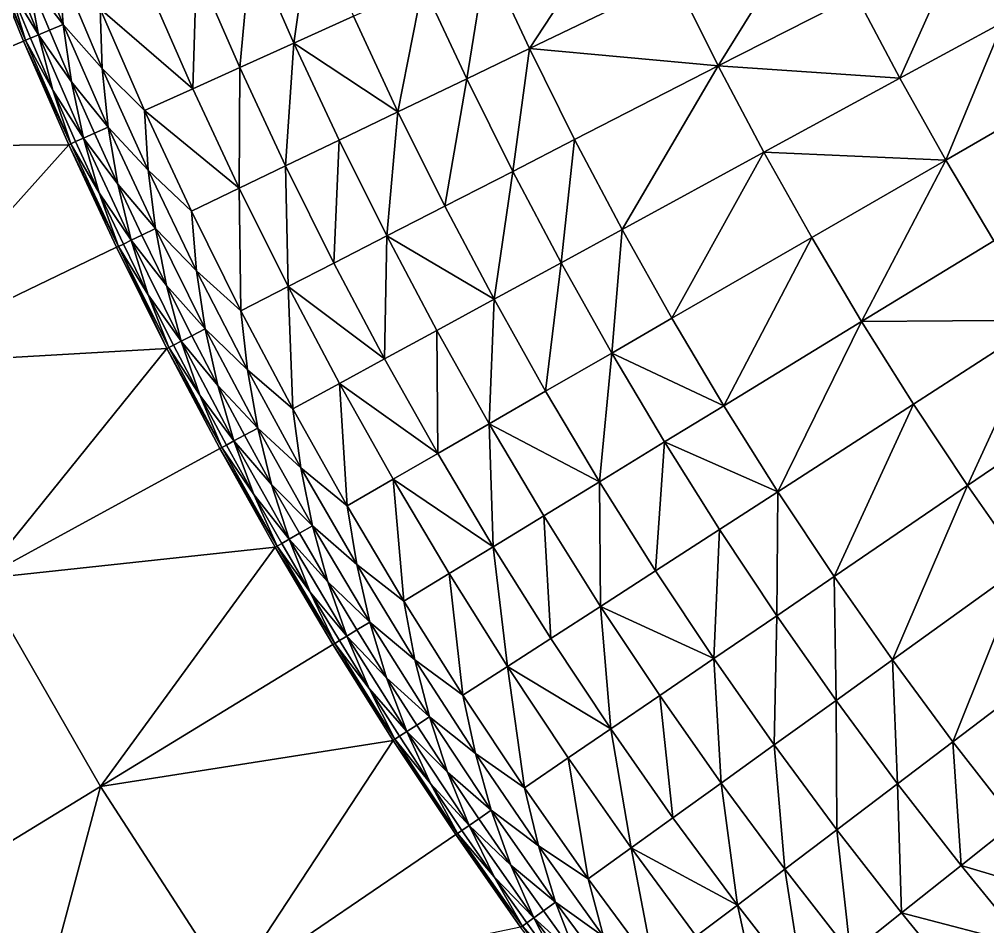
# Model space of a CAD drawing. Header units: millimetres. Extents: x -3250 to 5350, y -3250 to 3250.
# Drawn here: x -2306 to -1773, y -1459 to -959 of the extents above; entities that cross this region are included whole.
import ezdxf

# ---------------------------------------------------------------- set-up
doc = ezdxf.new("R2010")
doc.units = ezdxf.units.MM
doc.header["$MEASUREMENT"] = 0
doc.layers.add('MESH_3D', color=2, linetype='CONTINUOUS')

msp = doc.modelspace()

# ---------------------------------------------------------------- linework, layer by layer
at = {"layer": 'MESH_3D'}
for points in [[(2150.48, 2436.79, 32500), (-3128.53, 880.23, 32500), (-2326.57, -2269.27, 32500)], [(2150.48, 2436.79, 32500), (-2326.57, -2269.27, 32500), (3105.61, 957.95, 32500)], [(3105.61, 957.95, 32500), (-2326.57, -2269.27, 32500), (-1962.36, -2590.68, 32500)], [(3105.61, 957.95, 32500), (-1962.36, -2590.68, 32500), (-1625, -2814.58, 32500)], [(-1763.97, -960.61, -744.25), (-1787.37, -916.33, -744.25), (-1717.79, -880.66, -794.3)], [(-2025.04, -975.21, -547.31), (-2048.72, -924.42, -547.31), (-1967.64, -887.83, -630.5)], [(-2025.04, -975.21, -547.31), (-1967.64, -887.83, -630.5), (-1944.9, -936.61, -630.5)], [(-1920.94, -984.81, -630.5), (-1944.9, -936.61, -630.5), (-1868.05, -899.6, -698.41)], [(-1920.94, -984.81, -630.5), (-1868.05, -899.6, -698.41), (-1845.04, -945.9, -698.41)], [(-2284.19, -929.5, -205.25), (-2281.81, -961.87, -171.85), (-2305.09, -904.68, -171.85)], [(-2301.31, -936.47, -138.74), (-2305.09, -904.68, -171.85), (-2281.81, -961.87, -171.85)], [(-2154.73, -972.25, -406.77), (-2178.3, -918.23, -406.77), (-2145.14, -904.25, -455.71)], [(-2154.73, -972.25, -406.77), (-2145.14, -904.25, -455.71), (-2121.93, -957.45, -455.71)], [(-2301.31, -936.47, -138.74), (-2295.51, -967.64, -105.25), (-2318.92, -910.11, -105.25)], [(-2311.78, -940.73, -71.93), (-2318.92, -910.11, -105.25), (-2295.51, -967.64, -105.25)], [(-2441.91, -1029.35, 24200), (-2327.18, -913.35, 24000), (-2303.69, -971.09, 24000)], [(-2302.6, -970.63, -38.42), (-2327.18, -913.35), (-2326.09, -912.92, -38.42)], [(-2302.6, -970.63, -38.42), (-2303.69, -971.09), (-2327.18, -913.35)], [(-2303.69, -971.09, 24000), (-2327.18, -913.35, 24000), (-2327.18, -913.35)], [(-2303.69, -971.09, 24000), (-2327.18, -913.35), (-2303.69, -971.09)], [(-2311.78, -940.73, -71.93), (-2302.6, -970.63, -38.42), (-2326.09, -912.92, -38.42)], [(-1820.88, -991.6, -698.41), (-1845.04, -945.9, -698.41), (-1787.37, -916.33, -744.25)], [(-1820.88, -991.6, -698.41), (-1787.37, -916.33, -744.25), (-1763.97, -960.61, -744.25)], [(-2184.54, -985.7, -355.73), (-2208.44, -930.93, -355.73), (-2178.3, -918.23, -406.77)], [(-2184.54, -985.7, -355.73), (-2178.3, -918.23, -406.77), (-2154.73, -972.25, -406.77)], [(-2059.56, -991.83, -506.08), (-2083.65, -940.18, -506.08), (-2048.72, -924.42, -547.31)], [(-2059.56, -991.83, -506.08), (-2048.72, -924.42, -547.31), (-2025.04, -975.21, -547.31)], [(-2260.3, -986.16, -205.25), (-2284.19, -929.5, -205.25), (-2261.51, -953.31, -238.11)], [(-2260.3, -986.16, -205.25), (-2281.81, -961.87, -171.85), (-2284.19, -929.5, -205.25)], [(-2210.43, -997.38, -303.82), (-2234.61, -941.97, -303.82), (-2208.44, -930.93, -355.73)], [(-2210.43, -997.38, -303.82), (-2208.44, -930.93, -355.73), (-2184.54, -985.7, -355.73)], [(-2289.46, -965.09, -138.74), (-2301.31, -936.47, -138.74), (-2281.81, -961.87, -171.85)], [(-2289.46, -965.09, -138.74), (-2295.51, -967.64, -105.25), (-2301.31, -936.47, -138.74)], [(-2025.04, -975.21, -547.31), (-1944.9, -936.61, -630.5), (-1920.94, -984.81, -630.5)], [(-2299.87, -969.48, -71.93), (-2302.6, -970.63, -38.42), (-2311.78, -940.73, -71.93)], [(-2299.87, -969.48, -71.93), (-2311.78, -940.73, -71.93), (-2295.51, -967.64, -105.25)], [(-2261.51, -953.31, -238.11), (-2234.61, -941.97, -303.82), (-2210.43, -997.38, -303.82)], [(-2097.4, -1010.06, -455.71), (-2121.93, -957.45, -455.71), (-2083.65, -940.18, -506.08)], [(-2097.4, -1010.06, -455.71), (-2083.65, -940.18, -506.08), (-2059.56, -991.83, -506.08)], [(-1920.94, -984.81, -630.5), (-1845.04, -945.9, -698.41), (-1820.88, -991.6, -698.41)], [(-2237.04, -1009.39, -238.11), (-2261.51, -953.31, -238.11), (-2210.43, -997.38, -303.82)], [(-2260.3, -986.16, -205.25), (-2261.51, -953.31, -238.11), (-2237.04, -1009.39, -238.11)], [(-2154.73, -972.25, -406.77), (-2121.93, -957.45, -455.71), (-2097.4, -1010.06, -455.71)], [(-2277.25, -993.55, -138.74), (-2295.51, -967.64, -105.25), (-2289.46, -965.09, -138.74)], [(-2277.25, -993.55, -138.74), (-2289.46, -965.09, -138.74), (-2281.81, -961.87, -171.85)], [(-2260.3, -986.16, -205.25), (-2257.13, -1018.45, -171.85), (-2281.81, -961.87, -171.85)], [(-2277.25, -993.55, -138.74), (-2281.81, -961.87, -171.85), (-2257.13, -1018.45, -171.85)], [(-1795.6, -1036.69, -698.41), (-1820.88, -991.6, -698.41), (-1763.97, -960.61, -744.25)], [(-1795.6, -1036.69, -698.41), (-1763.97, -960.61, -744.25), (-1739.47, -1004.29, -744.25)], [(-2277.69, -1027.73, -38.42), (-2303.69, -971.09), (-2302.6, -970.63, -38.42)], [(-2287.61, -998.07, -71.93), (-2302.6, -970.63, -38.42), (-2299.87, -969.48, -71.93)], [(-2287.61, -998.07, -71.93), (-2277.69, -1027.73, -38.42), (-2302.6, -970.63, -38.42)], [(-2287.61, -998.07, -71.93), (-2299.87, -969.48, -71.93), (-2295.51, -967.64, -105.25)], [(-2277.25, -993.55, -138.74), (-2270.67, -1024.57, -105.25), (-2295.51, -967.64, -105.25)], [(-2287.61, -998.07, -71.93), (-2295.51, -967.64, -105.25), (-2270.67, -1024.57, -105.25)], [(-2441.91, -1029.35, 24200), (-2303.69, -971.09, 24000), (-2278.76, -1028.22, 24000)], [(-2277.69, -1027.73, -38.42), (-2278.76, -1028.22), (-2303.69, -971.09)], [(-2303.69, -971.09, 24000), (-2303.69, -971.09), (-2278.76, -1028.22)], [(-2278.76, -1028.22, 24000), (-2303.69, -971.09, 24000), (-2278.76, -1028.22)], [(-2159.29, -1039.86, -355.73), (-2184.54, -985.7, -355.73), (-2154.73, -972.25, -406.77)], [(-2159.29, -1039.86, -355.73), (-2154.73, -972.25, -406.77), (-2129.82, -1025.67, -406.77)], [(-2129.82, -1025.67, -406.77), (-2154.73, -972.25, -406.77), (-2097.4, -1010.06, -455.71)], [(-2034.2, -1042.87, -506.08), (-2059.56, -991.83, -506.08), (-2025.04, -975.21, -547.31)], [(-2034.2, -1042.87, -506.08), (-2025.04, -975.21, -547.31), (-2000.1, -1025.39, -547.31)], [(-2000.1, -1025.39, -547.31), (-2025.04, -975.21, -547.31), (-1920.94, -984.81, -630.5)], [(-2235.02, -1042.2, -205.25), (-2257.13, -1018.45, -171.85), (-2260.3, -986.16, -205.25)], [(-2235.02, -1042.2, -205.25), (-2260.3, -986.16, -205.25), (-2237.04, -1009.39, -238.11)], [(-2184.88, -1052.18, -303.82), (-2210.43, -997.38, -303.82), (-2184.54, -985.7, -355.73)], [(-2184.88, -1052.18, -303.82), (-2184.54, -985.7, -355.73), (-2159.29, -1039.86, -355.73)], [(-1973.91, -1074.94, -547.31), (-2000.1, -1025.39, -547.31), (-1920.94, -984.81, -630.5)], [(-1973.91, -1074.94, -547.31), (-1920.94, -984.81, -630.5), (-1895.79, -1032.39, -630.5)], [(-1895.79, -1032.39, -630.5), (-1920.94, -984.81, -630.5), (-1820.88, -991.6, -698.41)], [(-2071.57, -1062.03, -455.71), (-2097.4, -1010.06, -455.71), (-2059.56, -991.83, -506.08)], [(-2071.57, -1062.03, -455.71), (-2059.56, -991.83, -506.08), (-2034.2, -1042.87, -506.08)], [(-1895.79, -1032.39, -630.5), (-1820.88, -991.6, -698.41), (-1795.6, -1036.69, -698.41)], [(-2264.68, -1021.86, -138.74), (-2277.25, -993.55, -138.74), (-2257.13, -1018.45, -171.85)], [(-2264.68, -1021.86, -138.74), (-2270.67, -1024.57, -105.25), (-2277.25, -993.55, -138.74)], [(-2237.04, -1009.39, -238.11), (-2210.43, -997.38, -303.82), (-2184.88, -1052.18, -303.82)], [(-2274.99, -1026.51, -71.93), (-2277.69, -1027.73, -38.42), (-2287.61, -998.07, -71.93)], [(-2274.99, -1026.51, -71.93), (-2287.61, -998.07, -71.93), (-2270.67, -1024.57, -105.25)], [(-1769.19, -1081.13, -698.41), (-1795.6, -1036.69, -698.41), (-1739.47, -1004.29, -744.25)], [(-2211.18, -1064.85, -238.11), (-2237.04, -1009.39, -238.11), (-2184.88, -1052.18, -303.82)], [(-2235.02, -1042.2, -205.25), (-2237.04, -1009.39, -238.11), (-2211.18, -1064.85, -238.11)], [(-2103.59, -1078.45, -406.77), (-2129.82, -1025.67, -406.77), (-2097.4, -1010.06, -455.71)], [(-2103.59, -1078.45, -406.77), (-2097.4, -1010.06, -455.71), (-2071.57, -1062.03, -455.71)], [(-2251.77, -1050.02, -138.74), (-2264.68, -1021.86, -138.74), (-2257.13, -1018.45, -171.85)], [(-2235.02, -1042.2, -205.25), (-2231.03, -1074.41, -171.85), (-2257.13, -1018.45, -171.85)], [(-2251.77, -1050.02, -138.74), (-2257.13, -1018.45, -171.85), (-2231.03, -1074.41, -171.85)], [(-2251.77, -1050.02, -138.74), (-2270.67, -1024.57, -105.25), (-2264.68, -1021.86, -138.74)], [(-2387.57, -1149.79, 24200), (-2441.91, -1029.35, 24200), (-2278.76, -1028.22, 24000)], [(-2387.57, -1149.79, 24200), (-2278.76, -1028.22, 24000), (-2252.42, -1084.71, 24000)], [(-2251.36, -1084.2, -38.42), (-2278.76, -1028.22), (-2277.69, -1027.73, -38.42)], [(-2251.36, -1084.2, -38.42), (-2252.42, -1084.71), (-2278.76, -1028.22)], [(-2252.42, -1084.71, 24000), (-2278.76, -1028.22, 24000), (-2278.76, -1028.22)], [(-2252.42, -1084.71, 24000), (-2278.76, -1028.22), (-2252.42, -1084.71)], [(-2262.01, -1054.79, -71.93), (-2277.69, -1027.73, -38.42), (-2274.99, -1026.51, -71.93)], [(-2262.01, -1054.79, -71.93), (-2251.36, -1084.2, -38.42), (-2277.69, -1027.73, -38.42)], [(-2262.01, -1054.79, -71.93), (-2274.99, -1026.51, -71.93), (-2270.67, -1024.57, -105.25)], [(-2251.77, -1050.02, -138.74), (-2244.42, -1080.86, -105.25), (-2270.67, -1024.57, -105.25)], [(-2262.01, -1054.79, -71.93), (-2270.67, -1024.57, -105.25), (-2244.42, -1080.86, -105.25)], [(-2132.69, -1093.37, -355.73), (-2159.29, -1039.86, -355.73), (-2129.82, -1025.67, -406.77)], [(-2132.69, -1093.37, -355.73), (-2129.82, -1025.67, -406.77), (-2103.59, -1078.45, -406.77)], [(-2007.56, -1093.26, -506.08), (-2034.2, -1042.87, -506.08), (-2000.1, -1025.39, -547.31)], [(-2007.56, -1093.26, -506.08), (-2000.1, -1025.39, -547.31), (-1973.91, -1074.94, -547.31)], [(-1946.5, -1123.81, -547.31), (-1973.91, -1074.94, -547.31), (-1895.79, -1032.39, -630.5)], [(-1946.5, -1123.81, -547.31), (-1895.79, -1032.39, -630.5), (-1869.46, -1079.34, -630.5)], [(-1869.46, -1079.34, -630.5), (-1895.79, -1032.39, -630.5), (-1795.6, -1036.69, -698.41)], [(-2157.97, -1106.32, -303.82), (-2184.88, -1052.18, -303.82), (-2159.29, -1039.86, -355.73)], [(-2157.97, -1106.32, -303.82), (-2159.29, -1039.86, -355.73), (-2132.69, -1093.37, -355.73)], [(-1841.97, -1125.61, -630.5), (-1869.46, -1079.34, -630.5), (-1795.6, -1036.69, -698.41)], [(-1841.97, -1125.61, -630.5), (-1795.6, -1036.69, -698.41), (-1769.19, -1081.13, -698.41)], [(-2208.34, -1097.6, -205.25), (-2231.03, -1074.41, -171.85), (-2235.02, -1042.2, -205.25)], [(-2208.34, -1097.6, -205.25), (-2235.02, -1042.2, -205.25), (-2211.18, -1064.85, -238.11)], [(-2044.45, -1113.35, -455.71), (-2071.57, -1062.03, -455.71), (-2034.2, -1042.87, -506.08)], [(-2044.45, -1113.35, -455.71), (-2034.2, -1042.87, -506.08), (-2007.56, -1093.26, -506.08)], [(-2238.5, -1078.01, -138.74), (-2251.77, -1050.02, -138.74), (-2231.03, -1074.41, -171.85)], [(-2238.5, -1078.01, -138.74), (-2244.42, -1080.86, -105.25), (-2251.77, -1050.02, -138.74)], [(-2248.69, -1082.91, -71.93), (-2262.01, -1054.79, -71.93), (-2244.42, -1080.86, -105.25)], [(-2248.69, -1082.91, -71.93), (-2251.36, -1084.2, -38.42), (-2262.01, -1054.79, -71.93)], [(-2183.95, -1119.64, -238.11), (-2211.18, -1064.85, -238.11), (-2184.88, -1052.18, -303.82)], [(-2183.95, -1119.64, -238.11), (-2184.88, -1052.18, -303.82), (-2157.97, -1106.32, -303.82)], [(-2208.34, -1097.6, -205.25), (-2211.18, -1064.85, -238.11), (-2183.95, -1119.64, -238.11)], [(-2103.59, -1078.45, -406.77), (-2071.57, -1062.03, -455.71), (-2044.45, -1113.35, -455.71)], [(-2224.89, -1105.83, -138.74), (-2238.5, -1078.01, -138.74), (-2231.03, -1074.41, -171.85)], [(-2208.34, -1097.6, -205.25), (-2203.55, -1129.7, -171.85), (-2231.03, -1074.41, -171.85)], [(-2224.89, -1105.83, -138.74), (-2231.03, -1074.41, -171.85), (-2203.55, -1129.7, -171.85)], [(-1979.68, -1142.97, -506.08), (-2007.56, -1093.26, -506.08), (-1973.91, -1074.94, -547.31)], [(-1979.68, -1142.97, -506.08), (-1973.91, -1074.94, -547.31), (-1946.5, -1123.81, -547.31)], [(-2235.01, -1110.86, -71.93), (-2248.69, -1082.91, -71.93), (-2244.42, -1080.86, -105.25)], [(-2224.89, -1105.83, -138.74), (-2244.42, -1080.86, -105.25), (-2238.5, -1078.01, -138.74)], [(-2224.89, -1105.83, -138.74), (-2216.78, -1136.48, -105.25), (-2244.42, -1080.86, -105.25)], [(-2235.01, -1110.86, -71.93), (-2244.42, -1080.86, -105.25), (-2216.78, -1136.48, -105.25)], [(-2104.77, -1146.2, -355.73), (-2132.69, -1093.37, -355.73), (-2103.59, -1078.45, -406.77)], [(-2104.77, -1146.2, -355.73), (-2103.59, -1078.45, -406.77), (-2076.05, -1130.56, -406.77)], [(-2076.05, -1130.56, -406.77), (-2103.59, -1078.45, -406.77), (-2044.45, -1113.35, -455.71)], [(-1917.88, -1171.99, -547.31), (-1946.5, -1123.81, -547.31), (-1869.46, -1079.34, -630.5)], [(-1917.88, -1171.99, -547.31), (-1869.46, -1079.34, -630.5), (-1841.97, -1125.61, -630.5)], [(-1841.97, -1125.61, -630.5), (-1769.19, -1081.13, -698.41), (-1741.69, -1124.9, -698.41)], [(-2387.57, -1149.79, 24200), (-2252.42, -1084.71, 24000), (-2224.68, -1140.53, 24000)], [(-2251.36, -1084.2, -38.42), (-2224.68, -1140.53), (-2252.42, -1084.71)], [(-2224.68, -1140.53, 24000), (-2252.42, -1084.71, 24000), (-2252.42, -1084.71)], [(-2224.68, -1140.53, 24000), (-2252.42, -1084.71), (-2224.68, -1140.53)], [(-2235.01, -1110.86, -71.93), (-2251.36, -1084.2, -38.42), (-2248.69, -1082.91, -71.93)], [(-2223.63, -1139.99, -38.42), (-2224.68, -1140.53), (-2251.36, -1084.2, -38.42)], [(-2235.01, -1110.86, -71.93), (-2223.63, -1139.99, -38.42), (-2251.36, -1084.2, -38.42)], [(-2157.97, -1106.32, -303.82), (-2132.69, -1093.37, -355.73), (-2104.77, -1146.2, -355.73)], [(-2016.05, -1163.97, -455.71), (-2044.45, -1113.35, -455.71), (-2007.56, -1093.26, -506.08)], [(-2016.05, -1163.97, -455.71), (-2007.56, -1093.26, -506.08), (-1979.68, -1142.97, -506.08)], [(-2180.29, -1152.32, -205.25), (-2208.34, -1097.6, -205.25), (-2183.95, -1119.64, -238.11)], [(-2180.29, -1152.32, -205.25), (-2203.55, -1129.7, -171.85), (-2208.34, -1097.6, -205.25)], [(-2210.93, -1133.48, -138.74), (-2216.78, -1136.48, -105.25), (-2224.89, -1105.83, -138.74)], [(-2210.93, -1133.48, -138.74), (-2224.89, -1105.83, -138.74), (-2203.55, -1129.7, -171.85)], [(-2155.35, -1173.74, -238.11), (-2183.95, -1119.64, -238.11), (-2157.97, -1106.32, -303.82)], [(-2129.71, -1159.78, -303.82), (-2157.97, -1106.32, -303.82), (-2104.77, -1146.2, -355.73)], [(-2155.35, -1173.74, -238.11), (-2157.97, -1106.32, -303.82), (-2129.71, -1159.78, -303.82)], [(-2220.99, -1138.64, -71.93), (-2235.01, -1110.86, -71.93), (-2216.78, -1136.48, -105.25)], [(-2220.99, -1138.64, -71.93), (-2223.63, -1139.99, -38.42), (-2235.01, -1110.86, -71.93)], [(-2047.22, -1181.96, -406.77), (-2076.05, -1130.56, -406.77), (-2044.45, -1113.35, -455.71)], [(-2047.22, -1181.96, -406.77), (-2044.45, -1113.35, -455.71), (-2016.05, -1163.97, -455.71)], [(-2180.29, -1152.32, -205.25), (-2183.95, -1119.64, -238.11), (-2155.35, -1173.74, -238.11)], [(-1979.68, -1142.97, -506.08), (-1946.5, -1123.81, -547.31), (-1917.88, -1171.99, -547.31)], [(-1813.34, -1171.18, -630.5), (-1841.97, -1125.61, -630.5), (-1741.69, -1124.9, -698.41)], [(-1783.58, -1216.02, -630.5), (-1813.34, -1171.18, -630.5), (-1741.69, -1124.9, -698.41)], [(-1783.58, -1216.02, -630.5), (-1741.69, -1124.9, -698.41), (-1713.1, -1167.97, -698.41)], [(-2196.63, -1160.95, -138.74), (-2210.93, -1133.48, -138.74), (-2203.55, -1129.7, -171.85)], [(-2180.29, -1152.32, -205.25), (-2174.71, -1184.28, -171.85), (-2203.55, -1129.7, -171.85)], [(-2196.63, -1160.95, -138.74), (-2203.55, -1129.7, -171.85), (-2174.71, -1184.28, -171.85)], [(-2075.54, -1198.31, -355.73), (-2104.77, -1146.2, -355.73), (-2076.05, -1130.56, -406.77)], [(-2075.54, -1198.31, -355.73), (-2076.05, -1130.56, -406.77), (-2047.22, -1181.96, -406.77)], [(-1888.06, -1219.44, -547.31), (-1917.88, -1171.99, -547.31), (-1841.97, -1125.61, -630.5)], [(-1888.06, -1219.44, -547.31), (-1841.97, -1125.61, -630.5), (-1813.34, -1171.18, -630.5)], [(-2196.63, -1160.95, -138.74), (-2216.78, -1136.48, -105.25), (-2210.93, -1133.48, -138.74)], [(-2327.29, -1267.37, 24200), (-2387.57, -1149.79, 24200), (-2224.68, -1140.53, 24000)], [(-2327.29, -1267.37, 24200), (-2224.68, -1140.53, 24000), (-2195.55, -1195.63, 24000)], [(-2194.52, -1195.07, -38.42), (-2224.68, -1140.53), (-2223.63, -1139.99, -38.42)], [(-2194.52, -1195.07, -38.42), (-2195.55, -1195.63), (-2224.68, -1140.53)], [(-2195.55, -1195.63, 24000), (-2224.68, -1140.53, 24000), (-2224.68, -1140.53)], [(-2195.55, -1195.63, 24000), (-2224.68, -1140.53), (-2195.55, -1195.63)], [(-2206.63, -1166.24, -71.93), (-2223.63, -1139.99, -38.42), (-2220.99, -1138.64, -71.93)], [(-2206.63, -1166.24, -71.93), (-2194.52, -1195.07, -38.42), (-2223.63, -1139.99, -38.42)], [(-2206.63, -1166.24, -71.93), (-2220.99, -1138.64, -71.93), (-2216.78, -1136.48, -105.25)], [(-2196.63, -1160.95, -138.74), (-2187.76, -1191.39, -105.25), (-2216.78, -1136.48, -105.25)], [(-2206.63, -1166.24, -71.93), (-2216.78, -1136.48, -105.25), (-2187.76, -1191.39, -105.25)], [(-2129.71, -1159.78, -303.82), (-2104.77, -1146.2, -355.73), (-2075.54, -1198.31, -355.73)], [(-1986.41, -1213.87, -455.71), (-2016.05, -1163.97, -455.71), (-1979.68, -1142.97, -506.08)], [(-1986.41, -1213.87, -455.71), (-1979.68, -1142.97, -506.08), (-1950.57, -1191.97, -506.08)], [(-1950.57, -1191.97, -506.08), (-1979.68, -1142.97, -506.08), (-1917.88, -1171.99, -547.31)], [(-2150.88, -1206.31, -205.25), (-2180.29, -1152.32, -205.25), (-2155.35, -1173.74, -238.11)], [(-2150.88, -1206.31, -205.25), (-2174.71, -1184.28, -171.85), (-2180.29, -1152.32, -205.25)], [(-2181.99, -1188.25, -138.74), (-2187.76, -1191.39, -105.25), (-2196.63, -1160.95, -138.74)], [(-2181.99, -1188.25, -138.74), (-2196.63, -1160.95, -138.74), (-2174.71, -1184.28, -171.85)], [(-2125.42, -1227.11, -238.11), (-2155.35, -1173.74, -238.11), (-2129.71, -1159.78, -303.82)], [(-2100.14, -1212.52, -303.82), (-2129.71, -1159.78, -303.82), (-2075.54, -1198.31, -355.73)], [(-2125.42, -1227.11, -238.11), (-2129.71, -1159.78, -303.82), (-2100.14, -1212.52, -303.82)], [(-2191.92, -1193.65, -71.93), (-2206.63, -1166.24, -71.93), (-2187.76, -1191.39, -105.25)], [(-2191.92, -1193.65, -71.93), (-2194.52, -1195.07, -38.42), (-2206.63, -1166.24, -71.93)], [(-2047.22, -1181.96, -406.77), (-2016.05, -1163.97, -455.71), (-1986.41, -1213.87, -455.71)], [(-1752.71, -1260.11, -630.5), (-1783.58, -1216.02, -630.5), (-1713.1, -1167.97, -698.41)], [(-1950.57, -1191.97, -506.08), (-1917.88, -1171.99, -547.31), (-1888.06, -1219.44, -547.31)], [(-1857.07, -1266.13, -547.31), (-1888.06, -1219.44, -547.31), (-1813.34, -1171.18, -630.5)], [(-1857.07, -1266.13, -547.31), (-1813.34, -1171.18, -630.5), (-1783.58, -1216.02, -630.5)], [(-2150.88, -1206.31, -205.25), (-2155.35, -1173.74, -238.11), (-2125.42, -1227.11, -238.11)], [(-2045.02, -1249.69, -355.73), (-2075.54, -1198.31, -355.73), (-2047.22, -1181.96, -406.77)], [(-2017.12, -1232.63, -406.77), (-2047.22, -1181.96, -406.77), (-1986.41, -1213.87, -455.71)], [(-2045.02, -1249.69, -355.73), (-2047.22, -1181.96, -406.77), (-2017.12, -1232.63, -406.77)], [(-2167, -1215.36, -138.74), (-2187.76, -1191.39, -105.25), (-2181.99, -1188.25, -138.74)], [(-2167, -1215.36, -138.74), (-2181.99, -1188.25, -138.74), (-2174.71, -1184.28, -171.85)], [(-2150.88, -1206.31, -205.25), (-2144.5, -1238.13, -171.85), (-2174.71, -1184.28, -171.85)], [(-2167, -1215.36, -138.74), (-2174.71, -1184.28, -171.85), (-2144.5, -1238.13, -171.85)], [(-2176.86, -1220.89, -71.93), (-2194.52, -1195.07, -38.42), (-2191.92, -1193.65, -71.93)], [(-2176.86, -1220.89, -71.93), (-2191.92, -1193.65, -71.93), (-2187.76, -1191.39, -105.25)], [(-2167, -1215.36, -138.74), (-2157.38, -1245.56, -105.25), (-2187.76, -1191.39, -105.25)], [(-2176.86, -1220.89, -71.93), (-2187.76, -1191.39, -105.25), (-2157.38, -1245.56, -105.25)], [(-1955.53, -1263.01, -455.71), (-1986.41, -1213.87, -455.71), (-1950.57, -1191.97, -506.08)], [(-1955.53, -1263.01, -455.71), (-1950.57, -1191.97, -506.08), (-1920.25, -1240.23, -506.08)], [(-1920.25, -1240.23, -506.08), (-1950.57, -1191.97, -506.08), (-1888.06, -1219.44, -547.31)], [(-2327.29, -1267.37, 24200), (-2195.55, -1195.63, 24000), (-2165.06, -1250, 24000)], [(-2164.04, -1249.41, -38.42), (-2195.55, -1195.63), (-2194.52, -1195.07, -38.42)], [(-2164.04, -1249.41, -38.42), (-2165.06, -1250), (-2195.55, -1195.63)], [(-2195.55, -1195.63, 24000), (-2195.55, -1195.63), (-2165.06, -1250)], [(-2165.06, -1250, 24000), (-2195.55, -1195.63, 24000), (-2165.06, -1250)], [(-2176.86, -1220.89, -71.93), (-2164.04, -1249.41, -38.42), (-2194.52, -1195.07, -38.42)], [(-2100.14, -1212.52, -303.82), (-2075.54, -1198.31, -355.73), (-2045.02, -1249.69, -355.73)], [(-2120.14, -1259.56, -205.25), (-2144.5, -1238.13, -171.85), (-2150.88, -1206.31, -205.25)], [(-2120.14, -1259.56, -205.25), (-2150.88, -1206.31, -205.25), (-2125.42, -1227.11, -238.11)], [(-2151.69, -1242.28, -138.74), (-2167, -1215.36, -138.74), (-2144.5, -1238.13, -171.85)], [(-2151.69, -1242.28, -138.74), (-2157.38, -1245.56, -105.25), (-2167, -1215.36, -138.74)], [(-2094.17, -1279.72, -238.11), (-2125.42, -1227.11, -238.11), (-2100.14, -1212.52, -303.82)], [(-2069.26, -1264.5, -303.82), (-2100.14, -1212.52, -303.82), (-2045.02, -1249.69, -355.73)], [(-2094.17, -1279.72, -238.11), (-2100.14, -1212.52, -303.82), (-2069.26, -1264.5, -303.82)], [(-1985.76, -1282.54, -406.77), (-2017.12, -1232.63, -406.77), (-1986.41, -1213.87, -455.71)], [(-1985.76, -1282.54, -406.77), (-1986.41, -1213.87, -455.71), (-1955.53, -1263.01, -455.71)], [(-1824.93, -1312.04, -547.31), (-1857.07, -1266.13, -547.31), (-1783.58, -1216.02, -630.5)], [(-1824.93, -1312.04, -547.31), (-1783.58, -1216.02, -630.5), (-1752.71, -1260.11, -630.5)], [(-2161.48, -1247.93, -71.93), (-2164.04, -1249.41, -38.42), (-2176.86, -1220.89, -71.93)], [(-2161.48, -1247.93, -71.93), (-2176.86, -1220.89, -71.93), (-2157.38, -1245.56, -105.25)], [(-1888.73, -1287.72, -506.08), (-1920.25, -1240.23, -506.08), (-1888.06, -1219.44, -547.31)], [(-1888.73, -1287.72, -506.08), (-1888.06, -1219.44, -547.31), (-1857.07, -1266.13, -547.31)], [(-2120.14, -1259.56, -205.25), (-2125.42, -1227.11, -238.11), (-2094.17, -1279.72, -238.11)], [(-2013.23, -1300.28, -355.73), (-2045.02, -1249.69, -355.73), (-2017.12, -1232.63, -406.77)], [(-2013.23, -1300.28, -355.73), (-2017.12, -1232.63, -406.77), (-1985.76, -1282.54, -406.77)], [(-2136.03, -1269, -138.74), (-2157.38, -1245.56, -105.25), (-2151.69, -1242.28, -138.74)], [(-2136.03, -1269, -138.74), (-2151.69, -1242.28, -138.74), (-2144.5, -1238.13, -171.85)], [(-2120.14, -1259.56, -205.25), (-2112.97, -1291.21, -171.85), (-2144.5, -1238.13, -171.85)], [(-2136.03, -1269, -138.74), (-2144.5, -1238.13, -171.85), (-2112.97, -1291.21, -171.85)], [(-1923.43, -1311.37, -455.71), (-1955.53, -1263.01, -455.71), (-1920.25, -1240.23, -506.08)], [(-1923.43, -1311.37, -455.71), (-1920.25, -1240.23, -506.08), (-1888.73, -1287.72, -506.08)], [(-2145.75, -1274.78, -71.93), (-2164.04, -1249.41, -38.42), (-2161.48, -1247.93, -71.93)], [(-2145.75, -1274.78, -71.93), (-2161.48, -1247.93, -71.93), (-2157.38, -1245.56, -105.25)], [(-2136.03, -1269, -138.74), (-2125.65, -1298.96, -105.25), (-2157.38, -1245.56, -105.25)], [(-2145.75, -1274.78, -71.93), (-2157.38, -1245.56, -105.25), (-2125.65, -1298.96, -105.25)], [(-2261.22, -1381.8, 24200), (-2327.29, -1267.37, 24200), (-2165.06, -1250, 24000)], [(-2261.22, -1381.8, 24200), (-2165.06, -1250, 24000), (-2133.23, -1303.59, 24000)], [(-2132.22, -1302.97, -38.42), (-2165.06, -1250), (-2164.04, -1249.41, -38.42)], [(-2132.22, -1302.97, -38.42), (-2133.23, -1303.59), (-2165.06, -1250)], [(-2133.23, -1303.59, 24000), (-2165.06, -1250, 24000), (-2165.06, -1250)], [(-2133.23, -1303.59, 24000), (-2165.06, -1250), (-2133.23, -1303.59)], [(-2145.75, -1274.78, -71.93), (-2132.22, -1302.97, -38.42), (-2164.04, -1249.41, -38.42)], [(-2037.09, -1315.69, -303.82), (-2069.26, -1264.5, -303.82), (-2045.02, -1249.69, -355.73)], [(-2037.09, -1315.69, -303.82), (-2045.02, -1249.69, -355.73), (-2013.23, -1300.28, -355.73)], [(-2088.08, -1312.03, -205.25), (-2112.97, -1291.21, -171.85), (-2120.14, -1259.56, -205.25)], [(-2088.08, -1312.03, -205.25), (-2120.14, -1259.56, -205.25), (-2094.17, -1279.72, -238.11)], [(-1985.76, -1282.54, -406.77), (-1955.53, -1263.01, -455.71), (-1923.43, -1311.37, -455.71)], [(-1791.65, -1357.13, -547.31), (-1824.93, -1312.04, -547.31), (-1752.71, -1260.11, -630.5)], [(-1791.65, -1357.13, -547.31), (-1752.71, -1260.11, -630.5), (-1720.75, -1303.42, -630.5)], [(-2389.21, -1460.02, 24400), (-2327.29, -1267.37, 24200), (-2261.22, -1381.8, 24200)], [(-2120.05, -1295.53, -138.74), (-2125.65, -1298.96, -105.25), (-2136.03, -1269, -138.74)], [(-2120.05, -1295.53, -138.74), (-2136.03, -1269, -138.74), (-2112.97, -1291.21, -171.85)], [(-2061.61, -1331.53, -238.11), (-2094.17, -1279.72, -238.11), (-2069.26, -1264.5, -303.82)], [(-2061.61, -1331.53, -238.11), (-2069.26, -1264.5, -303.82), (-2037.09, -1315.69, -303.82)], [(-1856.04, -1334.4, -506.08), (-1888.73, -1287.72, -506.08), (-1857.07, -1266.13, -547.31)], [(-1856.04, -1334.4, -506.08), (-1857.07, -1266.13, -547.31), (-1824.93, -1312.04, -547.31)], [(-2129.69, -1301.43, -71.93), (-2132.22, -1302.97, -38.42), (-2145.75, -1274.78, -71.93)], [(-2129.69, -1301.43, -71.93), (-2145.75, -1274.78, -71.93), (-2125.65, -1298.96, -105.25)], [(-2088.08, -1312.03, -205.25), (-2094.17, -1279.72, -238.11), (-2061.61, -1331.53, -238.11)], [(-1980.19, -1350.07, -355.73), (-2013.23, -1300.28, -355.73), (-1985.76, -1282.54, -406.77)], [(-1953.17, -1331.65, -406.77), (-1985.76, -1282.54, -406.77), (-1923.43, -1311.37, -455.71)], [(-1980.19, -1350.07, -355.73), (-1985.76, -1282.54, -406.77), (-1953.17, -1331.65, -406.77)], [(-1890.14, -1358.92, -455.71), (-1923.43, -1311.37, -455.71), (-1888.73, -1287.72, -506.08)], [(-1890.14, -1358.92, -455.71), (-1888.73, -1287.72, -506.08), (-1856.04, -1334.4, -506.08)], [(-2103.73, -1321.86, -138.74), (-2125.65, -1298.96, -105.25), (-2120.05, -1295.53, -138.74)], [(-2103.73, -1321.86, -138.74), (-2120.05, -1295.53, -138.74), (-2112.97, -1291.21, -171.85)], [(-2088.08, -1312.03, -205.25), (-2080.12, -1343.49, -171.85), (-2112.97, -1291.21, -171.85)], [(-2103.73, -1321.86, -138.74), (-2112.97, -1291.21, -171.85), (-2080.12, -1343.49, -171.85)], [(-2113.3, -1327.88, -71.93), (-2132.22, -1302.97, -38.42), (-2129.69, -1301.43, -71.93)], [(-2113.3, -1327.88, -71.93), (-2129.69, -1301.43, -71.93), (-2125.65, -1298.96, -105.25)], [(-2103.73, -1321.86, -138.74), (-2092.61, -1351.55, -105.25), (-2125.65, -1298.96, -105.25)], [(-2113.3, -1327.88, -71.93), (-2125.65, -1298.96, -105.25), (-2092.61, -1351.55, -105.25)], [(-2037.09, -1315.69, -303.82), (-2013.23, -1300.28, -355.73), (-1980.19, -1350.07, -355.73)], [(-2261.22, -1381.8, 24200), (-2133.23, -1303.59, 24000), (-2100.06, -1356.37, 24000)], [(-2099.07, -1355.73, -38.42), (-2133.23, -1303.59), (-2132.22, -1302.97, -38.42)], [(-2099.07, -1355.73, -38.42), (-2100.06, -1356.37), (-2133.23, -1303.59)], [(-2100.06, -1356.37, 24000), (-2133.23, -1303.59, 24000), (-2133.23, -1303.59)], [(-2100.06, -1356.37, 24000), (-2133.23, -1303.59), (-2100.06, -1356.37)], [(-2113.3, -1327.88, -71.93), (-2099.07, -1355.73, -38.42), (-2132.22, -1302.97, -38.42)], [(-1757.26, -1401.37, -547.31), (-1791.65, -1357.13, -547.31), (-1720.75, -1303.42, -630.5)], [(-2054.72, -1363.68, -205.25), (-2088.08, -1312.03, -205.25), (-2061.61, -1331.53, -238.11)], [(-2054.72, -1363.68, -205.25), (-2080.12, -1343.49, -171.85), (-2088.08, -1312.03, -205.25)], [(-1919.36, -1379.93, -406.77), (-1953.17, -1331.65, -406.77), (-1923.43, -1311.37, -455.71)], [(-1919.36, -1379.93, -406.77), (-1923.43, -1311.37, -455.71), (-1890.14, -1358.92, -455.71)], [(-1822.2, -1380.26, -506.08), (-1856.04, -1334.4, -506.08), (-1824.93, -1312.04, -547.31)], [(-1822.2, -1380.26, -506.08), (-1824.93, -1312.04, -547.31), (-1791.65, -1357.13, -547.31)], [(-2027.78, -1382.51, -238.11), (-2061.61, -1331.53, -238.11), (-2037.09, -1315.69, -303.82)], [(-2003.65, -1366.07, -303.82), (-2037.09, -1315.69, -303.82), (-1980.19, -1350.07, -355.73)], [(-2027.78, -1382.51, -238.11), (-2037.09, -1315.69, -303.82), (-2003.65, -1366.07, -303.82)], [(-2087.09, -1347.98, -138.74), (-2103.73, -1321.86, -138.74), (-2080.12, -1343.49, -171.85)], [(-2087.09, -1347.98, -138.74), (-2092.61, -1351.55, -105.25), (-2103.73, -1321.86, -138.74)], [(-2096.58, -1354.12, -71.93), (-2113.3, -1327.88, -71.93), (-2092.61, -1351.55, -105.25)], [(-2096.58, -1354.12, -71.93), (-2099.07, -1355.73, -38.42), (-2113.3, -1327.88, -71.93)], [(-2054.72, -1363.68, -205.25), (-2061.61, -1331.53, -238.11), (-2027.78, -1382.51, -238.11)], [(-1945.91, -1399.02, -355.73), (-1980.19, -1350.07, -355.73), (-1953.17, -1331.65, -406.77)], [(-1945.91, -1399.02, -355.73), (-1953.17, -1331.65, -406.77), (-1919.36, -1379.93, -406.77)], [(-1855.68, -1405.62, -455.71), (-1890.14, -1358.92, -455.71), (-1856.04, -1334.4, -506.08)], [(-1855.68, -1405.62, -455.71), (-1856.04, -1334.4, -506.08), (-1822.2, -1380.26, -506.08)], [(-2070.12, -1373.9, -138.74), (-2087.09, -1347.98, -138.74), (-2080.12, -1343.49, -171.85)], [(-2054.72, -1363.68, -205.25), (-2045.98, -1394.93, -171.85), (-2080.12, -1343.49, -171.85)], [(-2070.12, -1373.9, -138.74), (-2080.12, -1343.49, -171.85), (-2045.98, -1394.93, -171.85)], [(-2070.12, -1373.9, -138.74), (-2092.61, -1351.55, -105.25), (-2087.09, -1347.98, -138.74)], [(-2079.54, -1380.15, -71.93), (-2099.07, -1355.73, -38.42), (-2096.58, -1354.12, -71.93)], [(-2079.54, -1380.15, -71.93), (-2096.58, -1354.12, -71.93), (-2092.61, -1351.55, -105.25)], [(-2070.12, -1373.9, -138.74), (-2058.26, -1403.3, -105.25), (-2092.61, -1351.55, -105.25)], [(-2079.54, -1380.15, -71.93), (-2092.61, -1351.55, -105.25), (-2058.26, -1403.3, -105.25)], [(-1968.97, -1415.6, -303.82), (-2003.65, -1366.07, -303.82), (-1980.19, -1350.07, -355.73)], [(-1968.97, -1415.6, -303.82), (-1980.19, -1350.07, -355.73), (-1945.91, -1399.02, -355.73)], [(-2189.53, -1492.8, 24200), (-2261.22, -1381.8, 24200), (-2100.06, -1356.37, 24000)], [(-2189.53, -1492.8, 24200), (-2100.06, -1356.37, 24000), (-2065.6, -1408.3, 24000)], [(-2099.07, -1355.73, -38.42), (-2065.6, -1408.3), (-2100.06, -1356.37)], [(-2100.06, -1356.37, 24000), (-2100.06, -1356.37), (-2065.6, -1408.3)], [(-2065.6, -1408.3, 24000), (-2100.06, -1356.37, 24000), (-2065.6, -1408.3)], [(-2064.62, -1407.63, -38.42), (-2065.6, -1408.3), (-2099.07, -1355.73, -38.42)], [(-2079.54, -1380.15, -71.93), (-2064.62, -1407.63, -38.42), (-2099.07, -1355.73, -38.42)], [(-1884.36, -1427.35, -406.77), (-1919.36, -1379.93, -406.77), (-1890.14, -1358.92, -455.71)], [(-1884.36, -1427.35, -406.77), (-1890.14, -1358.92, -455.71), (-1855.68, -1405.62, -455.71)], [(-1787.22, -1425.26, -506.08), (-1822.2, -1380.26, -506.08), (-1791.65, -1357.13, -547.31)], [(-1787.22, -1425.26, -506.08), (-1791.65, -1357.13, -547.31), (-1757.26, -1401.37, -547.31)], [(-2020.08, -1414.48, -205.25), (-2054.72, -1363.68, -205.25), (-2027.78, -1382.51, -238.11)], [(-2020.08, -1414.48, -205.25), (-2045.98, -1394.93, -171.85), (-2054.72, -1363.68, -205.25)], [(-1992.68, -1432.64, -238.11), (-2027.78, -1382.51, -238.11), (-2003.65, -1366.07, -303.82)], [(-1992.68, -1432.64, -238.11), (-2003.65, -1366.07, -303.82), (-1968.97, -1415.6, -303.82)], [(-2052.83, -1399.6, -138.74), (-2070.12, -1373.9, -138.74), (-2045.98, -1394.93, -171.85)], [(-2052.83, -1399.6, -138.74), (-2058.26, -1403.3, -105.25), (-2070.12, -1373.9, -138.74)], [(-2062.17, -1405.97, -71.93), (-2079.54, -1380.15, -71.93), (-2058.26, -1403.3, -105.25)], [(-2062.17, -1405.97, -71.93), (-2064.62, -1407.63, -38.42), (-2079.54, -1380.15, -71.93)], [(-1910.43, -1447.1, -355.73), (-1945.91, -1399.02, -355.73), (-1919.36, -1379.93, -406.77)], [(-1910.43, -1447.1, -355.73), (-1919.36, -1379.93, -406.77), (-1884.36, -1427.35, -406.77)], [(-1820.06, -1451.45, -455.71), (-1855.68, -1405.62, -455.71), (-1822.2, -1380.26, -506.08)], [(-1820.06, -1451.45, -455.71), (-1822.2, -1380.26, -506.08), (-1787.22, -1425.26, -506.08)], [(-2313.47, -1577.3, 24400), (-2389.21, -1460.02, 24400), (-2261.22, -1381.8, 24200)], [(-2313.47, -1577.3, 24400), (-2261.22, -1381.8, 24200), (-2189.53, -1492.8, 24200)], [(-2020.08, -1414.48, -205.25), (-2027.78, -1382.51, -238.11), (-1992.68, -1432.64, -238.11)], [(-2035.23, -1425.08, -138.74), (-2052.83, -1399.6, -138.74), (-2045.98, -1394.93, -171.85)], [(-2020.08, -1414.48, -205.25), (-2010.57, -1445.5, -171.85), (-2045.98, -1394.93, -171.85)], [(-2035.23, -1425.08, -138.74), (-2045.98, -1394.93, -171.85), (-2010.57, -1445.5, -171.85)], [(-2035.23, -1425.08, -138.74), (-2058.26, -1403.3, -105.25), (-2052.83, -1399.6, -138.74)], [(-1968.97, -1415.6, -303.82), (-1945.91, -1399.02, -355.73), (-1910.43, -1447.1, -355.73)], [(-1787.22, -1425.26, -506.08), (-1757.26, -1401.37, -547.31), (-1721.78, -1444.74, -547.31)], [(-2189.53, -1492.8, 24200), (-2065.6, -1408.3, 24000), (-2029.85, -1459.36, 24000)], [(-2028.89, -1458.67, -38.42), (-2065.6, -1408.3), (-2064.62, -1407.63, -38.42)], [(-2028.89, -1458.67, -38.42), (-2029.85, -1459.36), (-2065.6, -1408.3)], [(-2065.6, -1408.3, 24000), (-2065.6, -1408.3), (-2029.85, -1459.36)], [(-2029.85, -1459.36, 24000), (-2065.6, -1408.3, 24000), (-2029.85, -1459.36)], [(-2044.49, -1431.56, -71.93), (-2064.62, -1407.63, -38.42), (-2062.17, -1405.97, -71.93)], [(-2044.49, -1431.56, -71.93), (-2028.89, -1458.67, -38.42), (-2064.62, -1407.63, -38.42)], [(-2044.49, -1431.56, -71.93), (-2062.17, -1405.97, -71.93), (-2058.26, -1403.3, -105.25)], [(-2035.23, -1425.08, -138.74), (-2022.64, -1454.18, -105.25), (-2058.26, -1403.3, -105.25)], [(-2044.49, -1431.56, -71.93), (-2058.26, -1403.3, -105.25), (-2022.64, -1454.18, -105.25)], [(-1848.19, -1473.88, -406.77), (-1884.36, -1427.35, -406.77), (-1855.68, -1405.62, -455.71)], [(-1848.19, -1473.88, -406.77), (-1855.68, -1405.62, -455.71), (-1820.06, -1451.45, -455.71)], [(-1984.19, -1464.4, -205.25), (-2020.08, -1414.48, -205.25), (-1992.68, -1432.64, -238.11)], [(-1984.19, -1464.4, -205.25), (-2010.57, -1445.5, -171.85), (-2020.08, -1414.48, -205.25)], [(-1956.34, -1481.87, -238.11), (-1992.68, -1432.64, -238.11), (-1968.97, -1415.6, -303.82)], [(-1933.07, -1464.24, -303.82), (-1968.97, -1415.6, -303.82), (-1910.43, -1447.1, -355.73)], [(-1956.34, -1481.87, -238.11), (-1968.97, -1415.6, -303.82), (-1933.07, -1464.24, -303.82)], [(-2017.3, -1450.34, -138.74), (-2022.64, -1454.18, -105.25), (-2035.23, -1425.08, -138.74)], [(-2017.3, -1450.34, -138.74), (-2035.23, -1425.08, -138.74), (-2010.57, -1445.5, -171.85)], [(-1873.76, -1494.27, -355.73), (-1910.43, -1447.1, -355.73), (-1884.36, -1427.35, -406.77)], [(-1873.76, -1494.27, -355.73), (-1884.36, -1427.35, -406.77), (-1848.19, -1473.88, -406.77)], [(-1820.06, -1451.45, -455.71), (-1787.22, -1425.26, -506.08), (-1751.13, -1469.38, -506.08)], [(-1751.13, -1469.38, -506.08), (-1787.22, -1425.26, -506.08), (-1721.78, -1444.74, -547.31)], [(-2026.48, -1456.94, -71.93), (-2028.89, -1458.67, -38.42), (-2044.49, -1431.56, -71.93)], [(-2026.48, -1456.94, -71.93), (-2044.49, -1431.56, -71.93), (-2022.64, -1454.18, -105.25)], [(-1984.19, -1464.4, -205.25), (-1992.68, -1432.64, -238.11), (-1956.34, -1481.87, -238.11)], [(-1999.07, -1475.38, -138.74), (-2017.3, -1450.34, -138.74), (-2010.57, -1445.5, -171.85)], [(-1984.19, -1464.4, -205.25), (-1973.91, -1495.18, -171.85), (-2010.57, -1445.5, -171.85)], [(-1999.07, -1475.38, -138.74), (-2010.57, -1445.5, -171.85), (-1973.91, -1495.18, -171.85)], [(-1999.07, -1475.38, -138.74), (-2022.64, -1454.18, -105.25), (-2017.3, -1450.34, -138.74)], [(-1895.97, -1511.98, -303.82), (-1933.07, -1464.24, -303.82), (-1910.43, -1447.1, -355.73)], [(-1895.97, -1511.98, -303.82), (-1910.43, -1447.1, -355.73), (-1873.76, -1494.27, -355.73)], [(-2008.16, -1482.09, -71.93), (-2026.48, -1456.94, -71.93), (-2022.64, -1454.18, -105.25)], [(-1999.07, -1475.38, -138.74), (-1985.75, -1504.15, -105.25), (-2022.64, -1454.18, -105.25)], [(-2008.16, -1482.09, -71.93), (-2022.64, -1454.18, -105.25), (-1985.75, -1504.15, -105.25)], [(-1848.19, -1473.88, -406.77), (-1820.06, -1451.45, -455.71), (-1783.31, -1496.37, -455.71)], [(-1783.31, -1496.37, -455.71), (-1820.06, -1451.45, -455.71), (-1751.13, -1469.38, -506.08)], [(-1991.89, -1508.8, -38.42), (-2029.85, -1459.36), (-2028.89, -1458.67, -38.42)], [(-2008.16, -1482.09, -71.93), (-2028.89, -1458.67, -38.42), (-2026.48, -1456.94, -71.93)], [(-2008.16, -1482.09, -71.93), (-1991.89, -1508.8, -38.42), (-2028.89, -1458.67, -38.42)]]:
    msp.add_3dface(points, dxfattribs=at)

doc.saveas('drawing.dxf')
